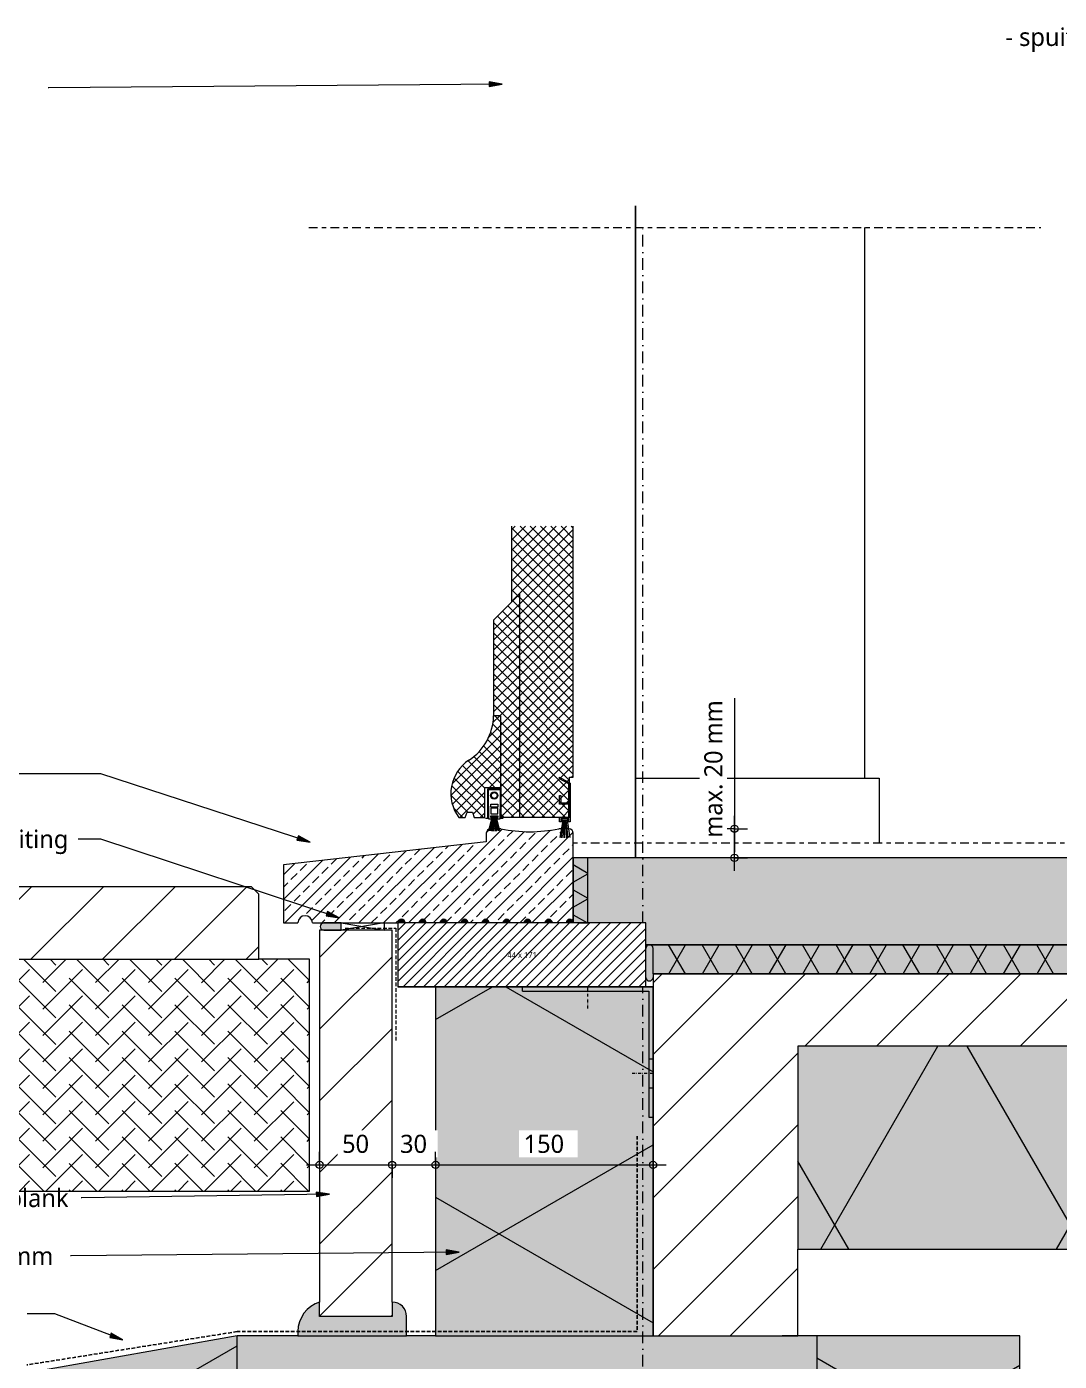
# Model space of a CAD drawing. Header units: millimetres. Extents: x 1813 to 34621, y -2347 to 13791.
# Drawn here: x 8673 to 9386, y 3003 to 3925 of the extents above; entities that cross this region are included whole.
import ezdxf

# ---------------------------------------------------------------- set-up
doc = ezdxf.new("R2010")
doc.units = ezdxf.units.MM
for name, pattern in [('MV_center', [15, 6, -3, 3, -3]), ('MV_hidden', [3.75, 2.5, -1.25]), ('MV_stramien', [16, 8, -4, 0, -4]), ('Streep-stip _ detail', [4, 2, -1, 0, -1])]:
    doc.linetypes.add(name, pattern=pattern)
for name, color, linetype, lineweight in [('A-ANNO-DIMS', 211, 'Continuous', 13), ('A-ANNO-DIMS-5', 211, 'Continuous', 13), ('A-ANNO-NOTE', 131, 'Continuous', 18), ('A-DETL', 90, 'Continuous', 13), ('A-DETL-GENF', 92, 'Continuous', 18), ('A-DETL-MEDM', 33, 'Continuous', 18), ('G-ANNO-TEXT', 231, 'Continuous', 13)]:
    doc.layers.add(name, color=color, linetype=linetype, lineweight=lineweight)
doc.styles.add('Segoe UI_1', font='segoeui.ttf', dxfattribs={"height": 4})
doc.styles.add('Segoe UI_3', font='segoeui.ttf', dxfattribs={"height": 12.5})
doc.dimstyles.new('2_5_mm', dxfattribs={"dimscale": 304.8, "dimtxt": 13.092049, "dimasz": 0.016404, "dimexe": 0.029528, "dimexo": 0.0625, "dimgap": 0.014764, "dimtad": 1, "dimdec": 0, "dimzin": 0, "dimdsep": 46, "dimtxsty": 'Segoe UI_3', "dimblk1": 'DOTBLANK', "dimblk2": 'DOTBLANK', "dimsah": 1, "dimcen": 0.09, "dimdle": 0.029528, "dimazin": 0, "dimtfac": 1, "dimtdec": 4, "dimtix": 1, "dimtmove": 1, "dimatfit": 3, "dimfxl": 0.029528, "dimfxlon": 1, "dimtvp": 1, "dimtfill": 1, "dimtolj": 1, "dimtzin": 0, "dimarcsym": 2})
doc.dimstyles.new('2_5_mm_1', dxfattribs={"dimscale": 304.8, "dimtxt": 13.092049, "dimasz": 0.016404, "dimexe": 0.029528, "dimexo": 0.0625, "dimgap": 0.014764, "dimtad": 1, "dimdec": 0, "dimzin": 0, "dimdsep": 46, "dimtxsty": 'Segoe UI_3', "dimblk1": 'DOTBLANK', "dimblk2": 'DOTBLANK', "dimsah": 1, "dimcen": 0.09, "dimdle": 0.029528, "dimazin": 0, "dimtfac": 1, "dimtdec": 4, "dimtix": 1, "dimtmove": 0, "dimatfit": 3, "dimfxl": 0.029528, "dimfxlon": 1, "dimtvp": 1, "dimtfill": 1, "dimtolj": 1, "dimtzin": 0, "dimarcsym": 2})
pattern_1 = [(45, (0, 0), (-3.535534, 3.535534), []), (135, (0, 0), (-3.535534, -3.535534), [])]
pattern_2 = [(60, (-857.8, 704), (-121.936, 70.4), []), (120, (-857.8, 704), (-121.936, -70.4), [])]
pattern_3 = [(45, (0, 0), (-24.74874, 24.74874), [])]

# ---------------------------------------------------------------- blocks, each defined once
blk = doc.blocks.new('42 isolatie - Type 1-3787976-Details Verbouwingen')
at = {"layer": 'A-DETL-GENF'}
h = blk.add_hatch(color=256, dxfattribs=at)
h.paths.add_polyline_path([(605.78, -20.8), (608.28, -20.8), (608.28, -18.3), (608.19, -18.95), (607.94, -19.55), (607.54, -20.07), (607.03, -20.47), (606.42, -20.71)])
h.paths.add_polyline_path([(100.28, -0.8), (100.28, -20.8), (605.78, -20.8), (605.13, -20.71), (604.53, -20.47), (604.01, -20.07), (603.61, -19.55), (603.36, -18.95), (603.28, -18.3), (603.28, -0.8), (503.28, -0.8)])
at = {"layer": 'A-DETL-GENF', "lineweight": 13}
h = blk.add_hatch(dxfattribs=at)
h.set_pattern_fill('FP_121', color=256, style=0, pattern_type=2)
h.set_pattern_definition([(300, (-2355.522, -120.812), (-17.32051, -10), []), (240, (-2355.522, -120.812), (-17.32051, 10), [])])
h.paths.add_polyline_path([(605.78, -20.8), (608.28, -20.8), (608.28, -18.3), (608.19, -18.95), (607.94, -19.55), (607.54, -20.07), (607.03, -20.47), (606.42, -20.71)])
h.paths.add_polyline_path([(100.28, -0.8), (100.28, -20.8), (605.78, -20.8), (605.13, -20.71), (604.53, -20.47), (604.01, -20.07), (603.61, -19.55), (603.36, -18.95), (603.28, -18.3), (603.28, -0.8), (503.28, -0.8)])
at = {"layer": 'A-DETL-GENF'}
for p, q in [((603.28, -0.8), (100.28, -0.8)), ((100.28, -20.8), (608.28, -20.8))]:
    blk.add_line(p, q, dxfattribs=at)
blk = doc.blocks.new('42 isolatie - Type 1-3766314-Details Verbouwingen')
at = {"layer": 'A-DETL-GENF'}
blk.add_hatch(color=256, dxfattribs=at).paths.add_polyline_path([(0.28, -0.8), (0.28, -10.8), (45.25, -10.8), (45.25, -0.8), (2.05, -0.8)])
at = {"layer": 'A-DETL-GENF', "lineweight": 13}
h = blk.add_hatch(dxfattribs=at)
h.set_pattern_fill('FP_122', color=256, style=0, pattern_type=2)
h.set_pattern_definition([(300, (-2375.531, -120.812), (-12.99038, -7.5), []), (240, (-2375.531, -120.812), (-12.99038, 7.5), [])])
h.paths.add_polyline_path([(0.28, -0.8), (0.28, -10.8), (45.25, -10.8), (45.25, -0.8), (2.05, -0.8)])
at = {"layer": 'A-DETL-GENF'}
for p, q in [((45.25, -0.8), (0.28, -0.8)), ((0.28, -3.92), (0.28, -10.8)), ((45.25, -10.8), (45.25, -0.8)), ((45.25, -10.8), (45.25, -0.8)), ((0.28, -10.8), (45.25, -10.8)), ((0.28, -10.8), (45.25, -10.8))]:
    blk.add_line(p, q, dxfattribs=at)
blk = doc.blocks.new('00 hout_rechthoekig_sls - Vuren 44x171-3186834-Details Verbouwingen')
at = {"layer": 'A-DETL-MEDM'}
for p, q in [((26, -44), (0, -44)), ((26, -44), (0, -44)), ((171, -44), (26, -44)), ((171, -44), (26, -44))]:
    blk.add_line(p, q, dxfattribs=at)
blk = doc.blocks.new('Repeating Detail - 00 g lijmbolletje s e-349024-Details Verbouwingen')
at = {"layer": 'A-DETL-GENF'}
for points in [[(-115.65, 0), (-118.5, 0), (-118.41, -0.65), (-118.16, -1.25), (-117.77, -1.77), (-117.25, -2.17), (-116.65, -2.41), (-116, -2.5), (-115.35, -2.41), (-114.75, -2.17), (-114.23, -1.77), (-113.83, -1.25), (-113.58, -0.65), (-113.5, 0), (-115.03, 0)], [(-101.15, 0), (-104, 0), (-103.91, -0.65), (-103.66, -1.25), (-103.27, -1.77), (-102.75, -2.17), (-102.15, -2.41), (-101.5, -2.5), (-100.85, -2.41), (-100.25, -2.17), (-99.73, -1.77), (-99.33, -1.25), (-99.08, -0.65), (-99, 0), (-100.53, 0)], [(-86.65, 0), (-89.5, 0), (-89.41, -0.65), (-89.16, -1.25), (-88.77, -1.77), (-88.25, -2.17), (-87.65, -2.41), (-87, -2.5), (-86.35, -2.41), (-85.75, -2.17), (-85.23, -1.77), (-84.83, -1.25), (-84.58, -0.65), (-84.5, 0), (-86.03, 0)], [(-72.15, 0), (-75, 0), (-74.91, -0.65), (-74.66, -1.25), (-74.27, -1.77), (-73.75, -2.17), (-73.15, -2.41), (-72.5, -2.5), (-71.85, -2.41), (-71.25, -2.17), (-70.73, -1.77), (-70.33, -1.25), (-70.08, -0.65), (-70, 0), (-71.53, 0)], [(-57.65, 0), (-60.5, 0), (-60.41, -0.65), (-60.16, -1.25), (-59.77, -1.77), (-59.25, -2.17), (-58.65, -2.41), (-58, -2.5), (-57.35, -2.41), (-56.75, -2.17), (-56.23, -1.77), (-55.83, -1.25), (-55.58, -0.65), (-55.5, 0), (-57.03, 0)], [(-43.15, 0), (-46, 0), (-45.91, -0.65), (-45.66, -1.25), (-45.27, -1.77), (-44.75, -2.17), (-44.15, -2.41), (-43.5, -2.5), (-42.85, -2.41), (-42.25, -2.17), (-41.73, -1.77), (-41.33, -1.25), (-41.08, -0.65), (-41, 0), (-42.53, 0)], [(-28.65, 0), (-31.5, 0), (-31.41, -0.65), (-31.16, -1.25), (-30.77, -1.77), (-30.25, -2.17), (-29.65, -2.41), (-29, -2.5), (-28.35, -2.41), (-27.75, -2.17), (-27.23, -1.77), (-26.83, -1.25), (-26.58, -0.65), (-26.5, 0), (-28.03, 0)], [(-14.15, 0), (-17, 0), (-16.91, -0.65), (-16.66, -1.25), (-16.27, -1.77), (-15.75, -2.17), (-15.15, -2.41), (-14.5, -2.5), (-13.85, -2.41), (-13.25, -2.17), (-12.73, -1.77), (-12.33, -1.25), (-12.09, -0.65), (-12, 0), (-13.53, 0)], [(0.35, 0), (-2.5, 0), (-2.41, -0.65), (-2.17, -1.25), (-1.77, -1.77), (-1.25, -2.17), (-0.65, -2.41), (0, -2.5), (0.65, -2.41), (1.25, -2.17), (1.77, -1.77), (2.17, -1.25), (2.41, -0.65), (2.5, 0), (0.96, 0)]]:
    blk.add_hatch(color=256, dxfattribs=at).paths.add_polyline_path(points)
for centre in [(-29, 0), (-14.5, 0), (0, 0), (-116, 0), (-101.5, 0), (-87, 0), (-72.5, 0), (-58, 0), (-43.5, 0)]:
    blk.add_arc(centre, 2.5, 180, 360, dxfattribs=at)
blk = doc.blocks.new('42 isolatie - Type 1-3787913-Details Verbouwingen')
at = {"layer": 'A-DETL-GENF'}
blk.add_hatch(color=256, dxfattribs=at).paths.add_polyline_path([(0.28, 0.8), (241.31, 0.8), (241.31, 150.8), (0.28, 150.8)])
at = {"layer": 'A-DETL-GENF', "lineweight": 13}
h = blk.add_hatch(dxfattribs=at)
h.set_pattern_fill('FP_125', color=256, style=0, pattern_type=2)
h.set_pattern_definition([(60, (-2364.6, 150.86), (-129.904, 75), []), (120, (-2364.6, 150.86), (-129.904, -75), [])])
h.paths.add_polyline_path([(0.28, 0.8), (241.31, 0.8), (241.31, 150.8), (0.28, 150.8)])
at = {"layer": 'A-DETL-GENF'}
for p, q in [((241.31, 150.8), (0.28, 150.8)), ((0.28, 150.8), (0.28, 0.8)), ((241.31, 150.8), (0.28, 150.8)), ((0.28, 150.8), (0.28, 0.8)), ((241.31, 5.8), (241.31, 150.8)), ((0.28, 0.8), (241.31, 0.8)), ((241.31, 0.8), (241.31, 5.8)), ((241.31, 0.8), (241.31, 5.8))]:
    blk.add_line(p, q, dxfattribs=at)
blk = doc.blocks.new('42 isolatie - Type 1-3787699-Details Verbouwingen')
at = {"layer": 'A-DETL-GENF'}
blk.add_hatch(color=256, dxfattribs=at).paths.add_polyline_path([(98.28, -140.8), (295.28, -140.8), (295.28, -0.8), (98.28, -0.8)])
at = {"layer": 'A-DETL-GENF', "lineweight": 13}
h = blk.add_hatch(dxfattribs=at)
h.set_pattern_fill('FP_16', color=256, style=0, pattern_type=2)
h.set_pattern_definition([(300, (-857.8, -704), (-121.936, -70.4), []), (240, (-857.8, -704), (-121.936, 70.4), [])])
h.paths.add_polyline_path([(98.28, -140.8), (295.28, -140.8), (295.28, -0.8), (98.28, -0.8)])
at = {"layer": 'A-DETL-GENF'}
for p, q in [((295.28, -0.8), (98.28, -0.8)), ((295.28, -0.8), (98.28, -0.8)), ((295.28, -140.8), (295.28, -0.8)), ((295.28, -140.8), (295.28, -0.8)), ((98.28, -140.8), (295.28, -140.8)), ((98.28, -140.8), (295.28, -140.8))]:
    blk.add_line(p, q, dxfattribs=at)
blk = doc.blocks.new('42 isolatie - Type 1-3787787-Details Verbouwingen')
at = {"layer": 'A-DETL-GENF'}
blk.add_hatch(color=256, dxfattribs=at).paths.add_polyline_path([(98.28, 0.8), (295.28, 0.8), (270.59, 140.8), (98.28, 140.8)])
at = {"layer": 'A-DETL-GENF', "lineweight": 13}
h = blk.add_hatch(dxfattribs=at)
h.set_pattern_fill('FP_5', color=256, style=0, pattern_type=2)
h.set_pattern_definition(pattern_2)
h.paths.add_polyline_path([(98.28, 0.8), (295.28, 0.8), (270.59, 140.8), (98.28, 140.8)])
at = {"layer": 'A-DETL-GENF'}
for p, q in [((270.59, 140.8), (98.28, 140.8)), ((270.59, 140.8), (98.28, 140.8)), ((295.28, 0.8), (270.59, 140.8)), ((295.28, 0.8), (270.59, 140.8)), ((98.28, 0.8), (295.28, 0.8)), ((98.28, 0.8), (295.28, 0.8))]:
    blk.add_line(p, q, dxfattribs=at)
blk = doc.blocks.new('30_L-anker - 90x90-3186718-Details Verbouwingen')
at = {"layer": 'A-DETL-GENF'}
for p, q in [((3, 90), (0, 90)), ((3, 3), (3, 90)), ((0, 70), (3, 70)), ((0, 50), (3, 50)), ((5, 0), (0, 0)), ((90, 3), (3, 3)), ((90, 3), (90, 0))]:
    blk.add_line(p, q, dxfattribs=at)
at = {"layer": 'A-DETL-GENF', "linetype": 'Streep-stip _ detail', "lineweight": 13}
for p, q in [((0, 60), (15, 60)), ((45, 15), (45, 0))]:
    blk.add_line(p, q, dxfattribs=at)
blk = doc.blocks.new('33 sparing - Type 1-4933722-Details Verbouwingen')
at = {"layer": 'A-DETL-GENF'}
for p, q in [((0, 5), (29.67, 5)), ((0, 0), (0, 5)), ((0, 5), (29.67, 0)), ((29.67, 5), (0, 0)), ((29.67, 0), (0, 0)), ((29.67, 5), (29.67, 0))]:
    blk.add_line(p, q, dxfattribs=at)
blk = doc.blocks.new('42 isolatie - Type 1-3787846-Details Verbouwingen')
at = {"layer": 'A-DETL-GENF'}
blk.add_hatch(color=256, dxfattribs=at).paths.add_polyline_path([(107.28, 140.8), (107.28, 0.8), (510.28, 0.8), (510.28, 140.8)])
at = {"layer": 'A-DETL-GENF', "lineweight": 13}
h = blk.add_hatch(dxfattribs=at)
h.set_pattern_fill('FP_5', color=256, style=0, pattern_type=2)
h.set_pattern_definition(pattern_2)
h.paths.add_polyline_path([(107.28, 140.8), (107.28, 0.8), (510.28, 0.8), (510.28, 140.8)])
at = {"layer": 'A-DETL-GENF'}
for p, q in [((510.28, 140.8), (107.28, 140.8)), ((510.28, 140.8), (107.28, 140.8)), ((510.28, 0.8), (510.28, 140.8)), ((510.28, 0.8), (510.28, 140.8)), ((107.28, 0.8), (510.28, 0.8)), ((107.28, 0.8), (510.28, 0.8))]:
    blk.add_line(p, q, dxfattribs=at)
blk = doc.blocks.new('NLRS_00_DI_maskeer - Type 1-4234764-Details Verbouwingen')
at = {"layer": 'A-DETL-GENF', "linetype": 'MV_center'}
blk.add_line((405.14, 0), (-100, 0), dxfattribs=at)
blk = doc.blocks.new('DIMBLOCK90-Details Verbouwingen')
at = {"layer": 'A-ANNO-DIMS-5'}
for p, q in [((8875.44, 3139.03), (8875.44, 3148.03)), ((8925.44, 3139.03), (8925.44, 3148.03)), ((8866.44, 3139.03), (8925.44, 3139.03)), ((8875.44, 3139.03), (8875.44, 3130.03)), ((8925.44, 3139.03), (8925.44, 3130.03))]:
    blk.add_line(p, q, dxfattribs=at)
for centre in [(8875.44, 3139.03), (8925.44, 3139.03)]:
    blk.add_circle(centre, 2.5, dxfattribs=at)
at = {"layer": 'A-ANNO-DIMS-5', "color": 0, "insert": (8890.91, 3159.84), "char_height": 12.5, "width": 22.8516, "attachment_point": 1, "line_spacing_factor": 1.142579, "style": 'Segoe UI_3', "bg_fill": 3, "box_fill_scale": 1.25, "bg_fill_color": 9, "bg_fill_true_color": 13158600, "bg_fill_transparency": 0}
blk.add_mtext('50', dxfattribs=at)
blk = doc.blocks.new('_DotBlank')
at = {"color": 0, "linetype": 'ByBlock', "lineweight": -2}
blk.add_line((-0.5, 0), (-1, 0), dxfattribs=at)
blk.add_circle((0, 0), 0.5, dxfattribs=at)
blk = doc.blocks.new('DIMBLOCK91-Details Verbouwingen')
at = {"layer": 'A-ANNO-DIMS-5'}
for p, q in [((8925.44, 3139.03), (8925.44, 3148.03)), ((8955.44, 3139.03), (8955.44, 3148.03)), ((8925.44, 3139.03), (8955.44, 3139.03)), ((8925.44, 3139.03), (8925.44, 3130.03)), ((8955.44, 3139.03), (8955.44, 3130.03))]:
    blk.add_line(p, q, dxfattribs=at)
for centre in [(8925.44, 3139.03), (8955.44, 3139.03)]:
    blk.add_circle(centre, 2.5, dxfattribs=at)
at = {"layer": 'A-ANNO-DIMS-5', "color": 0, "insert": (8930.91, 3159.84), "char_height": 12.5, "width": 22.8516, "attachment_point": 1, "line_spacing_factor": 1.142579, "style": 'Segoe UI_3', "bg_fill": 3, "box_fill_scale": 1.25, "bg_fill_color": 9, "bg_fill_true_color": 13158600, "bg_fill_transparency": 0}
blk.add_mtext('30', dxfattribs=at)
blk = doc.blocks.new('DIMBLOCK92-Details Verbouwingen')
at = {"layer": 'A-ANNO-DIMS-5'}
for p, q in [((8955.44, 3139.03), (8955.44, 3148.03)), ((9105.44, 3139.03), (9105.44, 3148.03)), ((8955.44, 3139.03), (9114.44, 3139.03)), ((8955.44, 3139.03), (8955.44, 3130.03)), ((9105.44, 3139.03), (9105.44, 3130.03))]:
    blk.add_line(p, q, dxfattribs=at)
for centre in [(8955.44, 3139.03), (9105.44, 3139.03)]:
    blk.add_circle(centre, 2.5, dxfattribs=at)
at = {"layer": 'A-ANNO-DIMS-5', "color": 0, "insert": (9016.15, 3159.84), "char_height": 12.5, "width": 34.2774, "attachment_point": 1, "line_spacing_factor": 1.142579, "style": 'Segoe UI_3', "bg_fill": 3, "box_fill_scale": 1.25, "bg_fill_color": 9, "bg_fill_true_color": 13158600, "bg_fill_transparency": 0}
blk.add_mtext('150', dxfattribs=at)
blk = doc.blocks.new('DIMBLOCK93-Details Verbouwingen')
at = {"layer": 'A-ANNO-DIMS-5'}
for p, q in [((9161.62, 3461.23), (9161.62, 3354.83)), ((9161.62, 3371.01), (9146.21, 3371.01)), ((9161.62, 3341.98), (9161.62, 3380.01)), ((9161.62, 3371.01), (9170.62, 3371.01)), ((9161.62, 3354.83), (9161.62, 3361)), ((9161.62, 3350.98), (9152.62, 3350.98)), ((9161.62, 3350.98), (9170.62, 3350.98))]:
    blk.add_line(p, q, dxfattribs=at)
for centre in [(9161.62, 3371.01), (9161.62, 3350.98)]:
    blk.add_circle(centre, 2.5, dxfattribs=at)
at = {"layer": 'A-ANNO-DIMS-5', "color": 0, "insert": (9140.81, 3364.83), "char_height": 12.5, "width": 115.6861, "attachment_point": 1, "rotation": 90, "line_spacing_factor": 1.142579, "style": 'Segoe UI_3', "bg_fill": 3, "box_fill_scale": 1.25, "bg_fill_color": 9, "bg_fill_true_color": 13158600, "bg_fill_transparency": 0}
blk.add_mtext('max. 20 mm', dxfattribs=at)

msp = doc.modelspace()

# ---------------------------------------------------------------- hatches: boundary and pattern name
at = {"layer": 'A-DETL-GENF', "lineweight": 13}
h = msp.add_hatch(dxfattribs=at)
h.set_pattern_fill('FP_10', color=250, style=0, pattern_type=2)
h.set_pattern_definition(pattern_1)
h.paths.add_polyline_path([(9047.93, 3379.01), (9047.93, 3406.51), (9050.43, 3406.51), (9050.43, 3579.86), (9007.84, 3579.86), (9007.84, 3527.45), (9013.44, 3533.05), (9013.44, 3379.01)])
h = msp.add_hatch(dxfattribs=at)
h.set_pattern_fill('FP_10', color=250, style=0, pattern_type=2)
h.set_pattern_definition(pattern_1)
h.paths.add_polyline_path([(9013.44, 3379.01), (9013.44, 3533.05), (8995.44, 3515.05), (8995.44, 3448.88), (9000.44, 3448.88), (9000.44, 3379.01)])
h = msp.add_hatch(dxfattribs=at)
h.set_pattern_fill('FP_10', color=250, style=0, pattern_type=2)
h.set_pattern_definition(pattern_1)
h.paths.add_polyline_path([(8971.44, 3378.88), (8975.94, 3378.88), (8977.21, 3382.49), (8980.97, 3382.49), (8981.94, 3378.88), (8989.44, 3378.88), (8989.44, 3399.38), (9000.44, 3399.38), (9000.44, 3448.88), (8995.44, 3448.88), (8995.04, 3444.32), (8994.12, 3439.89), (8992.65, 3435.59), (8990.69, 3431.48), (8988.23, 3427.65), (8985.34, 3424.14), (8982.06, 3421.03), (8978.39, 3418.29), (8973.48, 3414.19), (8969.65, 3409.07), (8967.12, 3403.21), (8966.01, 3396.91), (8966.38, 3390.53), (8968.23, 3384.41)])
h = msp.add_hatch(dxfattribs=at)
h.set_pattern_fill('FP_123', color=254, style=0, pattern_type=2)
h.set_pattern_definition([(45, (0, 0), (-8.531243, 8.531243), []), (45, (8.531, 0), (-8.531243, 8.531243), [6.033, -3.016])])
h.paths.add_polyline_path([(8860.42, 3306.01), (8860.59, 3307.3), (8861.09, 3308.51), (8861.88, 3309.55), (8862.92, 3310.34), (8864.12, 3310.84), (8865.42, 3311.01), (8866.71, 3310.84), (8867.92, 3310.34), (8868.95, 3309.55), (8869.75, 3308.51), (8870.25, 3307.3), (8870.42, 3306.01), (8929.44, 3306.01), (8929.52, 3306.66), (8929.77, 3307.26), (8930.17, 3307.78), (8930.69, 3308.18), (8931.29, 3308.42), (8931.94, 3308.51), (8932.58, 3308.42), (8933.19, 3308.18), (8933.7, 3307.78), (8934.1, 3307.26), (8934.35, 3306.66), (8934.44, 3306.01), (8943.94, 3306.01), (8944.02, 3306.66), (8944.27, 3307.26), (8944.67, 3307.78), (8945.19, 3308.18), (8945.79, 3308.42), (8946.44, 3308.51), (8947.08, 3308.42), (8947.69, 3308.18), (8948.2, 3307.78), (8948.6, 3307.26), (8948.85, 3306.66), (8948.94, 3306.01), (8958.44, 3306.01), (8958.52, 3306.66), (8958.77, 3307.26), (8959.17, 3307.78), (8959.69, 3308.18), (8960.29, 3308.42), (8960.94, 3308.51), (8961.58, 3308.42), (8962.19, 3308.18), (8962.7, 3307.78), (8963.1, 3307.26), (8963.35, 3306.66), (8963.44, 3306.01), (8972.94, 3306.01), (8973.02, 3306.66), (8973.27, 3307.26), (8973.67, 3307.78), (8974.19, 3308.18), (8974.79, 3308.42), (8975.44, 3308.51), (8976.08, 3308.42), (8976.69, 3308.18), (8977.2, 3307.78), (8977.6, 3307.26), (8977.85, 3306.66), (8977.94, 3306.01), (8987.44, 3306.01), (8987.52, 3306.66), (8987.77, 3307.26), (8988.17, 3307.78), (8988.69, 3308.18), (8989.29, 3308.42), (8989.94, 3308.51), (8990.58, 3308.42), (8991.19, 3308.18), (8991.7, 3307.78), (8992.1, 3307.26), (8992.35, 3306.66), (8992.44, 3306.01), (9001.94, 3306.01), (9002.02, 3306.66), (9002.27, 3307.26), (9002.67, 3307.78), (9003.19, 3308.18), (9003.79, 3308.42), (9004.44, 3308.51), (9005.08, 3308.42), (9005.69, 3308.18), (9006.2, 3307.78), (9006.6, 3307.26), (9006.85, 3306.66), (9006.94, 3306.01), (9016.44, 3306.01), (9016.52, 3306.66), (9016.77, 3307.26), (9017.17, 3307.78), (9017.69, 3308.18), (9018.29, 3308.42), (9018.94, 3308.51), (9019.58, 3308.42), (9020.19, 3308.18), (9020.7, 3307.78), (9021.1, 3307.26), (9021.35, 3306.66), (9021.44, 3306.01), (9030.93, 3306.01), (9031.02, 3306.66), (9031.27, 3307.26), (9031.67, 3307.78), (9032.18, 3308.18), (9032.79, 3308.42), (9033.43, 3308.51), (9034.08, 3308.42), (9034.68, 3308.18), (9035.2, 3307.78), (9035.6, 3307.26), (9035.85, 3306.66), (9035.93, 3306.01), (9045.43, 3306.01), (9045.52, 3306.66), (9045.77, 3307.26), (9046.17, 3307.78), (9046.68, 3308.18), (9047.29, 3308.42), (9047.93, 3308.51), (9048.58, 3308.42), (9049.18, 3308.18), (9049.7, 3307.78), (9050.12, 3307.2), (9050.35, 3306.66), (9050.43, 3306.01), (9050.43, 3368.01), (9050.33, 3368.79), (9050.03, 3369.51), (9049.56, 3370.13), (9048.93, 3370.61), (9048.21, 3370.91), (9047.43, 3371.01), (9040.43, 3371.01), (9033.77, 3369.87), (9027.1, 3369.19), (9020.43, 3368.97), (9013.77, 3369.19), (9007.1, 3369.87), (9000.43, 3371.01), (8993.43, 3371.01), (8992.66, 3370.91), (8991.93, 3370.61), (8991.31, 3370.13), (8990.84, 3369.51), (8990.54, 3368.79), (8990.43, 3368.01), (8990.43, 3362.06), (8850.42, 3346.01), (8850.42, 3306.01)])
h = msp.add_hatch(dxfattribs=at)
h.set_pattern_fill('FP_80', color=254, style=0, pattern_type=2)
h.set_pattern_definition([(0, (0, 0), (20.32, 5.08), [1.676, -13.564, 1.676, -13.564, -81.28]), (0, (0, 0), (20.32, 5.08), [-30.48, 1.676, -28.804, 1.676, -13.564, -35.56]), (0, (0, 0), (20.32, 5.08), [-76.2, 1.676, -8.484, 1.676, -23.724]), (120, (7.62, 2.54), (-14.559409, 15.0576362), [1.676, -13.564, 1.676, -13.564, -81.28]), (120, (7.62, 2.54), (-14.559409, 15.0576362), [-30.48, 1.676, -28.804, 1.676, -13.564, -35.56]), (120, (7.62, 2.54), (-14.559409, 15.0576362), [-76.2, 1.676, -8.484, 1.676, -23.724]), (240, (10.16, 12.7), (-5.760591, -20.1376362), [1.676, -13.564, 1.676, -13.564, -81.28]), (240, (10.16, 12.7), (-5.760591, -20.1376362), [-30.48, 1.676, -28.804, 1.676, -13.564, -35.56]), (240, (10.16, 12.7), (-5.760591, -20.1376362), [-76.2, 1.676, -8.484, 1.676, -23.724])])
h.paths.add_polyline_path([(9104.19, 3290.98), (9608.43, 3290.98), (9608.43, 3350.98), (9060.43, 3350.98), (9060.43, 3306.01), (9100.44, 3306.01), (9100.44, 3290.98), (9102.94, 3290.98)])
h = msp.add_hatch(dxfattribs=at)
h.set_pattern_fill('FP_78', color=250, style=0, pattern_type=2)
h.set_pattern_definition(pattern_3)
h.paths.add_polyline_path([(8833.42, 3280.98), (8833.42, 3325.98), (8828.42, 3330.98), (8538.42, 3330.98), (8533.42, 3325.98), (8533.42, 3280.98), (8630.64, 3280.98)])
h = msp.add_hatch(dxfattribs=at)
h.set_pattern_fill('FP_78', color=250, style=0, pattern_type=2)
h.set_pattern_definition(pattern_3)
h.paths.add_polyline_path([(8925.44, 3034.39), (8925.44, 3301.01), (8875.44, 3301.01), (8875.44, 3034.39)])
at = {"layer": 'A-DETL-GENF'}
for color, points in [(9, [(8878.32, 3301.01), (8890.3, 3301.01), (8890.3, 3306.01), (8878.32, 3306.01), (8877.67, 3305.92), (8877.07, 3305.68), (8876.55, 3305.28), (8876.16, 3304.76), (8875.91, 3304.16), (8875.82, 3303.51), (8875.91, 3302.86), (8876.16, 3302.26), (8876.55, 3301.74), (8877.07, 3301.34), (8877.67, 3301.1)]), (7, [(9102.94, 3265.98), (9103.58, 3266.07), (9104.19, 3266.32), (9104.7, 3266.71), (9105.1, 3267.23), (9105.35, 3267.83), (9105.44, 3268.48), (9105.44, 3288.48), (9105.35, 3289.13), (9105.1, 3289.73), (9104.7, 3290.25), (9104.19, 3290.65), (9103.58, 3290.9), (9102.94, 3290.98), (9102.29, 3290.9), (9101.69, 3290.65), (9101.17, 3290.25), (9100.77, 3289.73), (9100.52, 3289.13), (9100.44, 3288.48), (9100.44, 3268.48), (9100.52, 3267.83), (9100.77, 3267.23), (9101.17, 3266.71), (9101.69, 3266.32), (9102.29, 3266.07)]), (9, [(8935.44, 3020.98), (8935.44, 3034.39), (8935.1, 3036.98), (8934.1, 3039.39), (8932.51, 3041.47), (8930.44, 3043.05), (8928.02, 3044.05), (8925.44, 3044.39), (8925.44, 3034.39), (8875.44, 3034.39), (8875.44, 3044.39), (8870.52, 3042.14), (8866.33, 3038.72), (8863.13, 3034.37), (8861.12, 3029.34), (8860.44, 3023.98), (8860.44, 3020.98)]), (9, [(8818.44, 2823.98), (9218.44, 2823.98), (9218.44, 3020.98), (8818.44, 3020.98)])]:
    msp.add_hatch(color=color, dxfattribs=at).paths.add_polyline_path(points)
at = {"layer": 'A-DETL-GENF', "lineweight": 13}
h = msp.add_hatch(dxfattribs=at)
h.set_pattern_fill('FP_12', color=250, style=0, pattern_type=2)
h.set_pattern_definition([(45, (0, 0), (-3.535534, 3.535534), [])])
h.paths.add_polyline_path([(8929.44, 3262.01), (9100.44, 3262.01), (9100.44, 3306.01), (8929.44, 3306.01), (8929.44, 3271.4)])
h = msp.add_hatch(dxfattribs=at)
h.set_pattern_fill('FP_124', color=254, style=0, pattern_type=2)
h.set_pattern_definition([(45, (0, 0), (0, 18.247598), [38.7, -12.903]), (135, (9.124, 9.124), (2e-15, 18.247598), [38.7, -12.903])])
h.paths.add_polyline_path([(8868.44, 3120.98), (8868.44, 3280.98), (8353.44, 3280.98), (8353.44, 3120.98)])
h = msp.add_hatch(dxfattribs=at)
h.set_pattern_fill('FP_78', color=250, style=0, pattern_type=2)
h.set_pattern_definition(pattern_3)
h.paths.add_polyline_path([(9205.44, 3020.98), (9205.44, 3220.98), (9608.43, 3220.98), (9608.43, 3270.98), (9105.44, 3270.98), (9105.44, 3020.98), (9194.53, 3020.98)])
at = {"layer": 'G-ANNO-TEXT'}
for points in [[(9001.32, 3884.96), (8992.31, 3886.47), (8992.33, 3883.3)], [(8868.83, 3361.79), (8860.77, 3366.09), (8859.78, 3363.08)], [(8888.86, 3309.62), (8880.82, 3313.94), (8879.82, 3310.93)], [(8882.13, 3118.85), (8873.1, 3120.29), (8873.15, 3117.12)], [(8971.7, 3078.85), (8962.68, 3080.35), (8962.71, 3077.17)], [(8739.53, 3018.3), (8731.69, 3023.01), (8730.56, 3020.04)]]:
    msp.add_hatch(color=7, dxfattribs=at).paths.add_polyline_path(points)

# ---------------------------------------------------------------- linework, layer by layer
at = {"layer": 'A-DETL', "lineweight": 25}
msp.add_line((9093.43, 3800.98), (9093.43, 3350.98), dxfattribs=at)
at = {"layer": 'A-DETL', "linetype": 'MV_stramien', "lineweight": 18}
for p, q in [((9098.44, 3306.01), (9098.44, 3785.98)), ((9098.44, 2790.65), (9098.44, 3262.01))]:
    msp.add_line(p, q, dxfattribs=at)
at = {"layer": 'A-DETL', "lineweight": 18}
for p, q in [((9251.43, 3785.98), (9251.43, 3405.98)), ((9007.84, 3579.86), (9007.84, 3527.45)), ((9050.43, 3406.51), (9050.43, 3579.86)), ((9013.44, 3533.05), (8995.44, 3515.05)), ((9013.44, 3379.01), (9013.44, 3533.05)), ((8995.44, 3515.05), (8995.44, 3448.88)), ((9000.44, 3448.88), (8995.44, 3448.88)), ((9000.44, 3399.38), (9000.44, 3448.88)), ((8989.44, 3399.38), (9000.44, 3399.38)), ((8989.44, 3378.88), (8989.44, 3399.38)), ((9000.44, 3399.38), (9000.44, 3379.01)), ((9047.93, 3379.01), (9047.93, 3406.51)), ((9047.93, 3406.51), (9050.43, 3406.51)), ((9093.43, 3405.98), (9261.43, 3405.98)), ((9261.43, 3405.98), (9261.43, 3360.98)), ((8975.94, 3378.88), (8977.21, 3382.49)), ((8977.21, 3382.49), (8980.97, 3382.49)), ((8980.97, 3382.49), (8981.94, 3378.88)), ((8971.44, 3378.88), (8975.94, 3378.88)), ((8981.94, 3378.88), (8989.44, 3378.88)), ((9000.43, 3371.01), (8993.43, 3371.01)), ((9000.44, 3379.01), (9013.44, 3379.01)), ((9013.44, 3379.01), (9047.93, 3379.01)), ((9047.43, 3371.01), (9040.43, 3371.01)), ((8990.43, 3362.06), (8850.42, 3346.01)), ((8990.43, 3368.01), (8990.43, 3362.06)), ((9050.43, 3306.01), (9050.43, 3368.01)), ((8850.42, 3346.01), (8850.42, 3306.01)), ((9608.43, 3350.98), (9060.43, 3350.98)), ((8828.42, 3330.98), (8538.42, 3330.98)), ((8833.42, 3325.98), (8828.42, 3330.98)), ((8833.42, 3280.98), (8833.42, 3325.98)), ((8850.42, 3306.01), (8860.42, 3306.01)), ((8870.42, 3306.01), (8929.44, 3306.01)), ((8925.44, 3301.01), (8875.44, 3301.01)), ((8875.44, 3301.01), (8875.44, 3044.39)), ((8890.3, 3306.01), (8878.32, 3306.01)), ((8878.32, 3301.01), (8890.3, 3301.01)), ((8890.3, 3301.01), (8890.3, 3306.01)), ((8925.44, 3044.39), (8925.44, 3301.01)), ((9100.44, 3306.01), (8929.44, 3306.01)), ((8929.44, 3306.01), (8929.44, 3262.01)), ((9100.44, 3262.01), (9100.44, 3306.01)), ((9100.44, 3290.98), (9608.43, 3290.98)), ((9105.44, 3270.98), (9105.44, 3288.48)), ((8533.42, 3280.98), (8833.42, 3280.98)), ((8868.44, 3280.98), (8833.42, 3280.98)), ((8868.44, 3120.98), (8868.44, 3280.98)), ((9608.43, 3270.98), (9105.44, 3270.98)), ((9105.44, 3270.98), (9105.44, 3020.98)), ((8929.44, 3262.01), (9100.44, 3262.01)), ((8353.44, 3120.98), (8868.44, 3120.98)), ((9205.44, 3020.98), (9205.44, 3080.98)), ((8875.44, 3034.39), (8875.44, 3044.39)), ((8925.44, 3044.39), (8925.44, 3034.39)), ((8925.44, 3034.39), (8875.44, 3034.39)), ((8935.44, 3020.98), (8935.44, 3034.39)), ((8860.44, 3020.98), (8818.44, 3020.98)), ((8860.44, 3023.98), (8860.44, 3020.98)), ((8860.44, 3020.98), (8935.44, 3020.98)), ((8955.44, 3020.98), (8935.44, 3020.98)), ((9105.44, 3020.98), (9205.44, 3020.98)), ((9205.44, 3020.98), (9194.53, 3020.98)), ((9218.44, 3020.98), (9205.44, 3020.98))]:
    msp.add_line(p, q, dxfattribs=at)
at = {"layer": 'A-DETL'}
for p, q in [((9040.93, 3405.37), (9040.93, 3406.51)), ((9040.93, 3406.51), (9048.28, 3402.51)), ((9047.28, 3401.92), (9040.93, 3405.37)), ((9047.28, 3389.01), (9047.28, 3401.92)), ((9048.28, 3402.51), (9048.28, 3375.71)), ((8991.44, 3378.39), (8991.44, 3398.51)), ((8991.44, 3398.51), (9000.44, 3398.51)), ((8991.94, 3386.69), (8991.94, 3398.01)), ((8991.94, 3398.01), (8999.94, 3398.01)), ((8999.94, 3398.01), (8999.94, 3384.51)), ((8999.94, 3398.01), (8999.94, 3384.51)), ((9000.44, 3398.51), (9000.44, 3378.39)), ((9040.93, 3388.01), (9040.93, 3394.01)), ((9040.93, 3394.01), (9041.93, 3394.01)), ((9041.93, 3394.01), (9041.93, 3389.01)), ((8991.94, 3386.69), (8991.94, 3384.69)), ((8991.94, 3384.69), (8991.94, 3377.83)), ((8993.44, 3388.01), (8998.44, 3388.01)), ((8993.44, 3386.01), (8993.44, 3388.01)), ((8998.44, 3386.01), (8993.44, 3386.01)), ((8998.44, 3385.14), (8993.44, 3385.14)), ((8993.44, 3385.14), (8993.44, 3381.33)), ((8993.44, 3381.33), (8998.44, 3381.33)), ((8998.44, 3388.01), (8998.44, 3386.01)), ((8998.44, 3381.33), (8998.44, 3385.14)), ((8999.94, 3377.83), (8999.94, 3384.51)), ((9047.28, 3388.01), (9040.93, 3388.01)), ((9041.93, 3389.01), (9047.28, 3389.01)), ((9047.28, 3379.01), (9047.28, 3388.01)), ((8989.94, 3378.39), (8991.44, 3378.39)), ((8991.94, 3377.83), (8993.44, 3377.83)), ((8992.06, 3369.84), (8994.52, 3379.02)), ((8992.82, 3369.66), (8994.8, 3378.95)), ((8993.44, 3378.83), (8993.44, 3379.83)), ((8993.44, 3379.83), (8998.44, 3379.83)), ((8993.44, 3377.83), (8994.44, 3378.83)), ((8994.44, 3378.83), (8993.44, 3378.83)), ((8993.6, 3369.51), (8995.08, 3378.9)), ((8993.94, 3379.33), (8997.94, 3379.33)), ((8994.37, 3369.41), (8995.37, 3378.86)), ((8995.16, 3369.35), (8995.66, 3378.84)), ((8995.94, 3369.33), (8995.94, 3378.83)), ((8996.23, 3378.84), (8996.73, 3369.35)), ((8997.51, 3369.41), (8996.52, 3378.86)), ((8996.8, 3378.9), (8998.29, 3369.51)), ((8999.06, 3369.66), (8997.09, 3378.95)), ((8999.82, 3369.84), (8997.36, 3379.02)), ((8997.44, 3378.83), (8998.44, 3377.83)), ((8998.44, 3378.83), (8997.44, 3378.83)), ((8998.44, 3379.83), (8998.44, 3378.83)), ((8998.44, 3377.83), (8999.94, 3377.83)), ((9000.44, 3378.39), (9001.94, 3378.39)), ((9040.93, 3375.71), (9040.93, 3379.01)), ((9040.93, 3379.01), (9047.28, 3379.01)), ((9042.63, 3375.71), (9040.93, 3375.71)), ((9043.11, 3376.77), (9041.23, 3364.91)), ((9047.28, 3378.01), (9041.93, 3378.01)), ((9041.93, 3378.01), (9041.93, 3376.71)), ((9041.93, 3376.71), (9042.93, 3376.71)), ((9042.36, 3364.83), (9043.61, 3376.77)), ((9046.68, 3377.57), (9042.53, 3377.57)), ((9042.53, 3377.57), (9042.53, 3376.77)), ((9042.53, 3376.77), (9046.68, 3376.77)), ((9042.93, 3376.71), (9042.63, 3375.71)), ((9043.48, 3364.78), (9044.11, 3376.77)), ((9044.61, 3364.77), (9044.61, 3376.77)), ((9045.11, 3376.77), (9045.74, 3364.78)), ((9046.86, 3364.83), (9045.61, 3376.77)), ((9046.11, 3376.77), (9047.99, 3364.91)), ((9046.58, 3375.71), (9046.28, 3376.71)), ((9046.28, 3376.71), (9047.28, 3376.71)), ((9048.28, 3375.71), (9046.58, 3375.71)), ((9046.68, 3376.77), (9046.68, 3377.57)), ((9047.28, 3376.71), (9047.28, 3378.01))]:
    msp.add_line(p, q, dxfattribs=at)
at = {"layer": 'A-DETL', "linetype": 'MV_center', "lineweight": 18}
msp.add_line((9608.43, 3360.98), (9050.43, 3360.98), dxfattribs=at)
at = {"layer": 'A-DETL', "linetype": 'MV_hidden', "lineweight": 18}
for p, q in [((8892.95, 3302.33), (8927.96, 3302.33)), ((8927.96, 3302.33), (8927.96, 3224.01))]:
    msp.add_line(p, q, dxfattribs=at)
at = {"layer": 'A-DETL', "linetype": 'MV_hidden', "lineweight": 25}
for p, q in [((9094.39, 3158.98), (9094.39, 3023.98)), ((8818.44, 3023.98), (8673.44, 3001.01)), ((9094.39, 3023.98), (8818.44, 3023.98))]:
    msp.add_line(p, q, dxfattribs=at)
at = {"layer": 'A-DETL'}
for centre, radius in [((8995.9, 3394), 2.54), ((8995.94, 3394.01), 2)]:
    msp.add_circle(centre, radius, dxfattribs=at)
at = {"layer": 'A-DETL', "lineweight": 18}
for centre, radius, start, end in [((8957.79, 3449.82), 37.67, 303.16058, 358.56941), ((8993.39, 3395.33), 27.43, 123.16058, 216.83942), ((8993.43, 3368.01), 3, 90, 180), ((9020.43, 3467.83), 98.86, 258.32837, 281.67163), ((9047.43, 3368.01), 3, 360, 90), ((8865.42, 3306.01), 5, 360, 180), ((8878.32, 3303.51), 2.5, 90, 270), ((9102.94, 3288.48), 2.5, 360, 180), ((9102.94, 3268.48), 2.5, 180, 360), ((8881.83, 3023.98), 21.39, 107.38248, 180), ((8925.44, 3034.39), 10, 360, 90)]:
    msp.add_arc(centre, radius, start, end, dxfattribs=at)
at = {"layer": 'G-ANNO-TEXT', "color": 250}
for p, q in [((8688.5, 3882.31), (8688.15, 3882.31)), ((9001.32, 3884.96), (8688.5, 3882.31)), ((9001.32, 3884.96), (8992.31, 3886.47)), ((8992.31, 3886.47), (8992.33, 3883.3)), ((8992.33, 3883.3), (9001.32, 3884.96)), ((8724.41, 3408.91), (8665.28, 3408.91)), ((8868.83, 3361.79), (8724.41, 3408.91)), ((8709.28, 3363.91), (8708.93, 3363.91)), ((8724.41, 3363.91), (8709.28, 3363.91)), ((8888.86, 3309.62), (8724.41, 3363.91)), ((8860.77, 3366.09), (8859.78, 3363.08)), ((8859.78, 3363.08), (8868.83, 3361.79)), ((8868.83, 3361.79), (8860.77, 3366.09)), ((8880.82, 3313.94), (8879.82, 3310.93)), ((8879.82, 3310.93), (8888.86, 3309.62)), ((8888.86, 3309.62), (8880.82, 3313.94)), ((8711.28, 3116.2), (8710.92, 3116.2)), ((8882.13, 3118.85), (8711.28, 3116.2)), ((8882.13, 3118.85), (8873.1, 3120.29)), ((8873.1, 3120.29), (8873.15, 3117.12)), ((8873.15, 3117.12), (8882.13, 3118.85)), ((8971.7, 3078.85), (8703.98, 3076.2)), ((8971.7, 3078.85), (8962.68, 3080.35)), ((8962.68, 3080.35), (8962.71, 3077.17)), ((8962.71, 3077.17), (8971.7, 3078.85)), ((8703.98, 3076.2), (8703.64, 3076.2)), ((8673.88, 3036.2), (8673.54, 3036.2)), ((8692.8, 3036.2), (8673.88, 3036.2)), ((8739.53, 3018.3), (8692.8, 3036.2)), ((8731.69, 3023.01), (8730.56, 3020.04)), ((8739.53, 3018.3), (8731.69, 3023.01)), ((8730.56, 3020.04), (8739.53, 3018.3))]:
    msp.add_line(p, q, dxfattribs=at)

# ---------------------------------------------------------------- block references
at = {"layer": 'A-DETL-GENF', "linetype": 'MV_center', "rotation": 180}
msp.add_blockref('NLRS_00_DI_maskeer - Type 1-4234764-Details Verbouwingen', (9273.1, 3785.98), dxfattribs=at)
at = {"layer": 'A-DETL-GENF'}
for name, p, rotation in [('42 isolatie - Type 1-3766314-Details Verbouwingen', (9049.63, 3305.73), 90), ('Repeating Detail - 00 g lijmbolletje s e-349024-Details Verbouwingen', (8931.94, 3306.01), 180), ('42 isolatie - Type 1-3787976-Details Verbouwingen', (9708.71, 3270.18), 180), ('42 isolatie - Type 1-3787913-Details Verbouwingen', (9106.24, 3020.7), 90), ('30_L-anker - 90x90-3186718-Details Verbouwingen', (9105.44, 3262.01), 180), ('42 isolatie - Type 1-3787846-Details Verbouwingen', (9715.71, 3221.78), 180), ('42 isolatie - Type 1-3787787-Details Verbouwingen', (8819.24, 2725.7), 90.0000000000001), ('42 isolatie - Type 1-3787699-Details Verbouwingen', (9217.64, 2725.7), 89.99999999999991)]:
    msp.add_blockref(name, p, dxfattribs=dict(at, rotation=rotation))
msp.add_blockref('33 sparing - Type 1-4933722-Details Verbouwingen', (8890.3, 3301.01), dxfattribs=at)
at = {"layer": 'A-DETL-MEDM', "lineweight": 13}
msp.add_blockref('00 hout_rechthoekig_sls - Vuren 44x171-3186834-Details Verbouwingen', (8929.44, 3306.01), dxfattribs=at)

# ---------------------------------------------------------------- texts
at = {"layer": 'A-ANNO-NOTE', "lineweight": 13, "insert": (9004.98, 3285.92), "char_height": 4, "width": 27.6582, "attachment_point": 1, "style": 'Segoe UI_1'}
msp.add_mtext('44 x 171', dxfattribs=at)
at = {"layer": 'G-ANNO-TEXT', "color": 7, "char_height": 12.5, "attachment_point": 1, "style": 'Segoe UI_3'}
for s, insert, width in [('- spuitwerk in kleur', (9348.57, 3923.72), 179.578), ('waterdichte aansluiting', (8522.18, 3370.16), 217.2573), ('prefab beton kantplank', (8522.18, 3122.45), 219.6624), ('EPS isolatie D 150 mm', (8522.18, 3082.45), 210.8438)]:
    msp.add_mtext(s, dxfattribs=dict(at, insert=insert, width=width))

# ---------------------------------------------------------------- next in the draw order: dimensions: what is measured, and where the dimension line sits
at = {"layer": 'A-ANNO-DIMS'}
dim = msp.add_linear_dim(base=(9161.62, 3371.01), p1=(9152.62, 3350.98), p2=(9146.21, 3371.01), angle=90, text='max. 20 mm', dimstyle='2_5_mm', override={"dimpost": '<>', "dimfxl": 21.028961}, dxfattribs=at)
dim.commit()
dim.dimension.update_dxf_attribs({"geometry": 'DIMBLOCK93-Details Verbouwingen', "text_midpoint": (9149.15, 3422.67), "dimtype": 160, "text_rotation": 90})
dim = msp.add_linear_dim(base=(8925.44, 3139.03), p1=(8875.44, 3148.03), p2=(8925.44, 3148.03), dimstyle='2_5_mm_1', override={"dimpost": '<>', "dimfxl": 50}, dxfattribs=at)
dim.commit()
dim.dimension.update_dxf_attribs({"geometry": 'DIMBLOCK90-Details Verbouwingen', "text_midpoint": (8900.44, 3149.99)})

# ---------------------------------------------------------------- next in the draw order: dimensions: what is measured, and where the dimension line sits
dim = msp.add_linear_dim(base=(8955.44, 3139.03), p1=(8925.44, 3148.03), p2=(8955.44, 3148.03), dimstyle='2_5_mm_1', override={"dimpost": '<>', "dimfxl": 30}, dxfattribs=at)
dim.commit()
dim.dimension.update_dxf_attribs({"geometry": 'DIMBLOCK91-Details Verbouwingen', "text_midpoint": (8940.44, 3149.99)})

# ---------------------------------------------------------------- next in the draw order: dimensions: what is measured, and where the dimension line sits
dim = msp.add_linear_dim(base=(9105.44, 3139.03), p1=(8955.44, 3148.03), p2=(9105.44, 3148.03), dimstyle='2_5_mm_1', override={"dimpost": '<>', "dimfxl": 150}, dxfattribs=at)
dim.commit()
dim.dimension.update_dxf_attribs({"geometry": 'DIMBLOCK92-Details Verbouwingen', "text_midpoint": (9030.44, 3150.03)})

doc.saveas('drawing.dxf')
